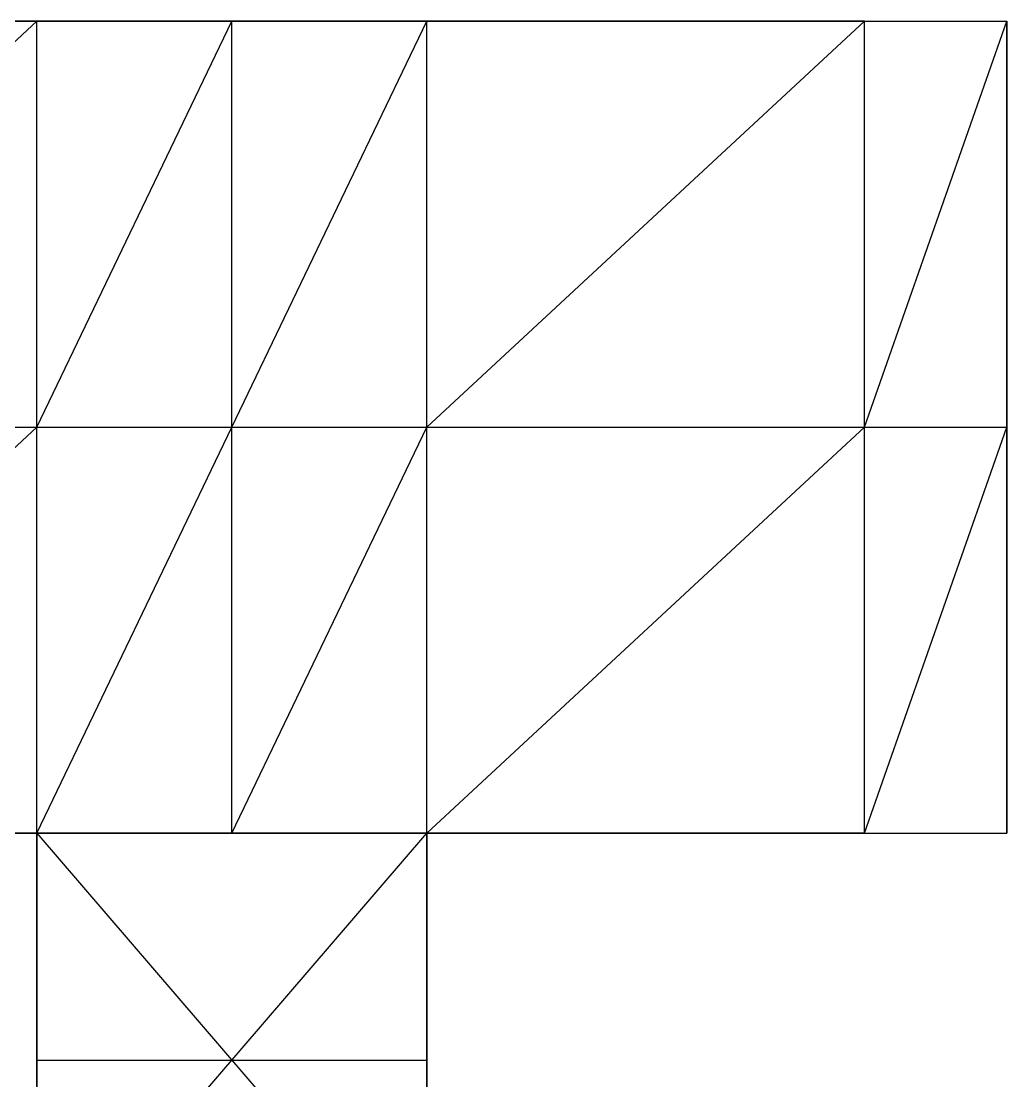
# Model space of a CAD drawing. Header units: metres. Extents: x 0.3 to 29.7, y 0.3 to 39.7.
# Drawn here: x 11.01 to 29.7, y 19.61 to 39.7 of the extents above; entities that cross this region are included whole.
import ezdxf

# ---------------------------------------------------------------- set-up
doc = ezdxf.new("R2010")
doc.units = ezdxf.units.M
for name, color, linetype in [('beam_x', 3, 'Continuous'), ('beam_y', 2, 'Continuous'), ('brace_xz', 6, 'Continuous'), ('brace_yz', 1, 'Continuous'), ('bridge_beam', 30, 'Continuous'), ('bridge_column', 30, 'Continuous'), ('bridge_rigid', 50, 'Continuous'), ('bridge_truss', 40, 'Continuous'), ('column', 4, 'Continuous'), ('floor_brace', 5, 'Continuous')]:
    doc.layers.add(name, color=color, linetype=linetype)

msp = doc.modelspace()

# ---------------------------------------------------------------- linework, layer by layer
at = {"layer": 'beam_x', "color": 3}
for p, q in [((3, 39.7), (11.3, 39.7)), ((3, 39.7, 9), (11.3, 39.7, 9)), ((3, 39.7, 15), (11.3, 39.7, 15)), ((3, 39.7, 21), (11.3, 39.7, 21)), ((3, 39.7, 27), (11.3, 39.7, 27)), ((3, 39.7, 33), (11.3, 39.7, 33)), ((3, 39.7, 39), (11.3, 39.7, 39)), ((3, 39.7, 45), (11.3, 39.7, 45)), ((3, 39.7, 51), (11.3, 39.7, 51)), ((3, 39.7, 57), (11.3, 39.7, 57)), ((3, 39.7, 63), (11.3, 39.7, 63)), ((3, 39.7, 69), (11.3, 39.7, 69)), ((3, 39.7, 75), (11.3, 39.7, 75)), ((3, 39.7, 81), (11.3, 39.7, 81)), ((3, 39.7, 87), (11.3, 39.7, 87)), ((3, 39.7, 93), (11.3, 39.7, 93)), ((3, 39.7, 99), (11.3, 39.7, 99)), ((3, 39.7, 105), (11.3, 39.7, 105)), ((3, 39.7, 111), (11.3, 39.7, 111)), ((3, 39.7, 117), (11.3, 39.7, 117)), ((3, 39.7, 123), (11.3, 39.7, 123)), ((3, 39.7, 129), (11.3, 39.7, 129)), ((3, 39.7, 135), (11.3, 39.7, 135)), ((3, 39.7, 141), (11.3, 39.7, 141)), ((3, 39.7, 147), (11.3, 39.7, 147)), ((3, 39.7, 153), (11.3, 39.7, 153)), ((11.3, 39.7), (15, 39.7)), ((11.3, 39.7, 9), (15, 39.7, 9)), ((11.3, 39.7, 15), (15, 39.7, 15)), ((11.3, 39.7, 21), (15, 39.7, 21)), ((11.3, 39.7, 27), (15, 39.7, 27)), ((11.3, 39.7, 33), (15, 39.7, 33)), ((11.3, 39.7, 39), (15, 39.7, 39)), ((11.3, 39.7, 45), (15, 39.7, 45)), ((11.3, 39.7, 51), (15, 39.7, 51)), ((11.3, 39.7, 57), (15, 39.7, 57)), ((11.3, 39.7, 63), (15, 39.7, 63)), ((11.3, 39.7, 69), (15, 39.7, 69)), ((11.3, 39.7, 75), (15, 39.7, 75)), ((11.3, 39.7, 81), (15, 39.7, 81)), ((11.3, 39.7, 87), (15, 39.7, 87)), ((11.3, 39.7, 93), (15, 39.7, 93)), ((11.3, 39.7, 99), (15, 39.7, 99)), ((11.3, 39.7, 105), (15, 39.7, 105)), ((11.3, 39.7, 111), (15, 39.7, 111)), ((11.3, 39.7, 117), (15, 39.7, 117)), ((11.3, 39.7, 123), (15, 39.7, 123)), ((11.3, 39.7, 129), (15, 39.7, 129)), ((11.3, 39.7, 135), (15, 39.7, 135)), ((11.3, 39.7, 141), (15, 39.7, 141)), ((11.3, 39.7, 147), (15, 39.7, 147)), ((11.3, 39.7, 153), (15, 39.7, 153)), ((15, 39.7), (18.7, 39.7)), ((15, 39.7, 9), (18.7, 39.7, 9)), ((15, 39.7, 15), (18.7, 39.7, 15)), ((15, 39.7, 21), (18.7, 39.7, 21)), ((15, 39.7, 27), (18.7, 39.7, 27)), ((15, 39.7, 33), (18.7, 39.7, 33)), ((15, 39.7, 39), (18.7, 39.7, 39)), ((15, 39.7, 45), (18.7, 39.7, 45)), ((15, 39.7, 51), (18.7, 39.7, 51)), ((15, 39.7, 57), (18.7, 39.7, 57)), ((15, 39.7, 63), (18.7, 39.7, 63)), ((15, 39.7, 69), (18.7, 39.7, 69)), ((15, 39.7, 75), (18.7, 39.7, 75)), ((15, 39.7, 81), (18.7, 39.7, 81)), ((15, 39.7, 87), (18.7, 39.7, 87)), ((15, 39.7, 93), (18.7, 39.7, 93)), ((15, 39.7, 99), (18.7, 39.7, 99)), ((15, 39.7, 105), (18.7, 39.7, 105)), ((15, 39.7, 111), (18.7, 39.7, 111)), ((15, 39.7, 117), (18.7, 39.7, 117)), ((15, 39.7, 123), (18.7, 39.7, 123)), ((15, 39.7, 129), (18.7, 39.7, 129)), ((15, 39.7, 135), (18.7, 39.7, 135)), ((15, 39.7, 141), (18.7, 39.7, 141)), ((15, 39.7, 147), (18.7, 39.7, 147)), ((15, 39.7, 153), (18.7, 39.7, 153)), ((18.7, 39.7), (27, 39.7)), ((18.7, 39.7, 9), (27, 39.7, 9)), ((18.7, 39.7, 15), (27, 39.7, 15)), ((18.7, 39.7, 21), (27, 39.7, 21)), ((18.7, 39.7, 27), (27, 39.7, 27)), ((18.7, 39.7, 33), (27, 39.7, 33)), ((18.7, 39.7, 39), (27, 39.7, 39)), ((18.7, 39.7, 45), (27, 39.7, 45)), ((18.7, 39.7, 51), (27, 39.7, 51)), ((18.7, 39.7, 57), (27, 39.7, 57)), ((18.7, 39.7, 63), (27, 39.7, 63)), ((18.7, 39.7, 69), (27, 39.7, 69)), ((18.7, 39.7, 75), (27, 39.7, 75)), ((18.7, 39.7, 81), (27, 39.7, 81)), ((18.7, 39.7, 87), (27, 39.7, 87)), ((18.7, 39.7, 93), (27, 39.7, 93)), ((18.7, 39.7, 99), (27, 39.7, 99)), ((18.7, 39.7, 105), (27, 39.7, 105)), ((18.7, 39.7, 111), (27, 39.7, 111)), ((18.7, 39.7, 117), (27, 39.7, 117)), ((18.7, 39.7, 123), (27, 39.7, 123)), ((18.7, 39.7, 129), (27, 39.7, 129)), ((18.7, 39.7, 135), (27, 39.7, 135)), ((18.7, 39.7, 141), (27, 39.7, 141)), ((18.7, 39.7, 147), (27, 39.7, 147)), ((18.7, 39.7, 153), (27, 39.7, 153)), ((27, 39.7), (29.7, 39.7)), ((27, 39.7, 9), (29.7, 39.7, 9)), ((27, 39.7, 15), (29.7, 39.7, 15)), ((27, 39.7, 21), (29.7, 39.7, 21)), ((27, 39.7, 27), (29.7, 39.7, 27)), ((27, 39.7, 33), (29.7, 39.7, 33)), ((27, 39.7, 39), (29.7, 39.7, 39)), ((27, 39.7, 45), (29.7, 39.7, 45)), ((27, 39.7, 51), (29.7, 39.7, 51)), ((27, 39.7, 57), (29.7, 39.7, 57)), ((27, 39.7, 63), (29.7, 39.7, 63)), ((27, 39.7, 69), (29.7, 39.7, 69)), ((27, 39.7, 75), (29.7, 39.7, 75)), ((27, 39.7, 81), (29.7, 39.7, 81)), ((27, 39.7, 87), (29.7, 39.7, 87)), ((27, 39.7, 93), (29.7, 39.7, 93)), ((27, 39.7, 99), (29.7, 39.7, 99)), ((27, 39.7, 105), (29.7, 39.7, 105)), ((27, 39.7, 111), (29.7, 39.7, 111)), ((27, 39.7, 117), (29.7, 39.7, 117)), ((27, 39.7, 123), (29.7, 39.7, 123)), ((27, 39.7, 129), (29.7, 39.7, 129)), ((27, 39.7, 135), (29.7, 39.7, 135)), ((27, 39.7, 141), (29.7, 39.7, 141)), ((27, 39.7, 147), (29.7, 39.7, 147)), ((27, 39.7, 153), (29.7, 39.7, 153)), ((3, 32), (11.3, 32)), ((3, 32, 27), (11.3, 32, 27)), ((3, 32, 51), (11.3, 32, 51)), ((3, 32, 75), (11.3, 32, 75)), ((3, 32, 99), (11.3, 32, 99)), ((3, 32, 123), (11.3, 32, 123)), ((3, 32, 147), (11.3, 32, 147)), ((11.3, 32), (15, 32)), ((11.3, 32, 27), (15, 32, 27)), ((11.3, 32, 51), (15, 32, 51)), ((11.3, 32, 75), (15, 32, 75)), ((11.3, 32, 99), (15, 32, 99)), ((11.3, 32, 123), (15, 32, 123)), ((11.3, 32, 147), (15, 32, 147)), ((15, 32), (18.7, 32)), ((15, 32, 27), (18.7, 32, 27)), ((15, 32, 51), (18.7, 32, 51)), ((15, 32, 75), (18.7, 32, 75)), ((15, 32, 99), (18.7, 32, 99)), ((15, 32, 123), (18.7, 32, 123)), ((15, 32, 147), (18.7, 32, 147)), ((18.7, 32), (27, 32)), ((18.7, 32, 27), (27, 32, 27)), ((18.7, 32, 51), (27, 32, 51)), ((18.7, 32, 75), (27, 32, 75)), ((18.7, 32, 99), (27, 32, 99)), ((18.7, 32, 123), (27, 32, 123)), ((18.7, 32, 147), (27, 32, 147)), ((27, 32), (29.7, 32)), ((27, 32, 27), (29.7, 32, 27)), ((27, 32, 51), (29.7, 32, 51)), ((27, 32, 75), (29.7, 32, 75)), ((27, 32, 99), (29.7, 32, 99)), ((27, 32, 123), (29.7, 32, 123)), ((27, 32, 147), (29.7, 32, 147)), ((3, 24.3), (11.3, 24.3)), ((3, 24.3, 9), (11.3, 24.3, 9)), ((3, 24.3, 15), (11.3, 24.3, 15)), ((3, 24.3, 21), (11.3, 24.3, 21)), ((3, 24.3, 27), (11.3, 24.3, 27)), ((3, 24.3, 33), (11.3, 24.3, 33)), ((3, 24.3, 39), (11.3, 24.3, 39)), ((3, 24.3, 45), (11.3, 24.3, 45)), ((3, 24.3, 51), (11.3, 24.3, 51)), ((3, 24.3, 57), (11.3, 24.3, 57)), ((3, 24.3, 63), (11.3, 24.3, 63)), ((3, 24.3, 69), (11.3, 24.3, 69)), ((3, 24.3, 75), (11.3, 24.3, 75)), ((3, 24.3, 81), (11.3, 24.3, 81)), ((3, 24.3, 87), (11.3, 24.3, 87)), ((3, 24.3, 93), (11.3, 24.3, 93)), ((3, 24.3, 99), (11.3, 24.3, 99)), ((3, 24.3, 105), (11.3, 24.3, 105)), ((3, 24.3, 111), (11.3, 24.3, 111)), ((3, 24.3, 117), (11.3, 24.3, 117)), ((3, 24.3, 123), (11.3, 24.3, 123)), ((3, 24.3, 129), (11.3, 24.3, 129)), ((3, 24.3, 135), (11.3, 24.3, 135)), ((3, 24.3, 141), (11.3, 24.3, 141)), ((3, 24.3, 147), (11.3, 24.3, 147)), ((3, 24.3, 153), (11.3, 24.3, 153)), ((11.3, 24.3), (15, 24.3)), ((11.3, 24.3, 9), (15, 24.3, 9)), ((11.3, 24.3, 15), (15, 24.3, 15)), ((11.3, 24.3, 21), (15, 24.3, 21)), ((11.3, 24.3, 27), (15, 24.3, 27)), ((11.3, 24.3, 33), (15, 24.3, 33)), ((11.3, 24.3, 39), (15, 24.3, 39)), ((11.3, 24.3, 45), (15, 24.3, 45)), ((11.3, 24.3, 51), (15, 24.3, 51)), ((11.3, 24.3, 57), (15, 24.3, 57)), ((11.3, 24.3, 63), (15, 24.3, 63)), ((11.3, 24.3, 69), (15, 24.3, 69)), ((11.3, 24.3, 75), (15, 24.3, 75)), ((11.3, 24.3, 81), (15, 24.3, 81)), ((11.3, 24.3, 87), (15, 24.3, 87)), ((11.3, 24.3, 93), (15, 24.3, 93)), ((11.3, 24.3, 99), (15, 24.3, 99)), ((11.3, 24.3, 105), (15, 24.3, 105)), ((11.3, 24.3, 111), (15, 24.3, 111)), ((11.3, 24.3, 117), (15, 24.3, 117)), ((11.3, 24.3, 123), (15, 24.3, 123)), ((11.3, 24.3, 129), (15, 24.3, 129)), ((11.3, 24.3, 135), (15, 24.3, 135)), ((11.3, 24.3, 141), (15, 24.3, 141)), ((11.3, 24.3, 147), (15, 24.3, 147)), ((11.3, 24.3, 153), (15, 24.3, 153)), ((15, 24.3), (18.7, 24.3)), ((15, 24.3, 9), (18.7, 24.3, 9)), ((15, 24.3, 15), (18.7, 24.3, 15)), ((15, 24.3, 21), (18.7, 24.3, 21)), ((15, 24.3, 27), (18.7, 24.3, 27)), ((15, 24.3, 33), (18.7, 24.3, 33)), ((15, 24.3, 39), (18.7, 24.3, 39)), ((15, 24.3, 45), (18.7, 24.3, 45)), ((15, 24.3, 51), (18.7, 24.3, 51)), ((15, 24.3, 57), (18.7, 24.3, 57)), ((15, 24.3, 63), (18.7, 24.3, 63)), ((15, 24.3, 69), (18.7, 24.3, 69)), ((15, 24.3, 75), (18.7, 24.3, 75)), ((15, 24.3, 81), (18.7, 24.3, 81)), ((15, 24.3, 87), (18.7, 24.3, 87)), ((15, 24.3, 93), (18.7, 24.3, 93)), ((15, 24.3, 99), (18.7, 24.3, 99)), ((15, 24.3, 105), (18.7, 24.3, 105)), ((15, 24.3, 111), (18.7, 24.3, 111)), ((15, 24.3, 117), (18.7, 24.3, 117)), ((15, 24.3, 123), (18.7, 24.3, 123)), ((15, 24.3, 129), (18.7, 24.3, 129)), ((15, 24.3, 135), (18.7, 24.3, 135)), ((15, 24.3, 141), (18.7, 24.3, 141)), ((15, 24.3, 147), (18.7, 24.3, 147)), ((15, 24.3, 153), (18.7, 24.3, 153)), ((18.7, 24.3), (27, 24.3)), ((18.7, 24.3, 9), (27, 24.3, 9)), ((18.7, 24.3, 15), (27, 24.3, 15)), ((18.7, 24.3, 21), (27, 24.3, 21)), ((18.7, 24.3, 27), (27, 24.3, 27)), ((18.7, 24.3, 33), (27, 24.3, 33)), ((18.7, 24.3, 39), (27, 24.3, 39)), ((18.7, 24.3, 45), (27, 24.3, 45)), ((18.7, 24.3, 51), (27, 24.3, 51)), ((18.7, 24.3, 57), (27, 24.3, 57)), ((18.7, 24.3, 63), (27, 24.3, 63)), ((18.7, 24.3, 69), (27, 24.3, 69)), ((18.7, 24.3, 75), (27, 24.3, 75)), ((18.7, 24.3, 81), (27, 24.3, 81)), ((18.7, 24.3, 87), (27, 24.3, 87)), ((18.7, 24.3, 93), (27, 24.3, 93)), ((18.7, 24.3, 99), (27, 24.3, 99)), ((18.7, 24.3, 105), (27, 24.3, 105)), ((18.7, 24.3, 111), (27, 24.3, 111)), ((18.7, 24.3, 117), (27, 24.3, 117)), ((18.7, 24.3, 123), (27, 24.3, 123)), ((18.7, 24.3, 129), (27, 24.3, 129)), ((18.7, 24.3, 135), (27, 24.3, 135)), ((18.7, 24.3, 141), (27, 24.3, 141)), ((18.7, 24.3, 147), (27, 24.3, 147)), ((18.7, 24.3, 153), (27, 24.3, 153)), ((27, 24.3), (29.7, 24.3)), ((27, 24.3, 9), (29.7, 24.3, 9)), ((27, 24.3, 15), (29.7, 24.3, 15)), ((27, 24.3, 21), (29.7, 24.3, 21)), ((27, 24.3, 27), (29.7, 24.3, 27)), ((27, 24.3, 33), (29.7, 24.3, 33)), ((27, 24.3, 39), (29.7, 24.3, 39)), ((27, 24.3, 45), (29.7, 24.3, 45)), ((27, 24.3, 51), (29.7, 24.3, 51)), ((27, 24.3, 57), (29.7, 24.3, 57)), ((27, 24.3, 63), (29.7, 24.3, 63)), ((27, 24.3, 69), (29.7, 24.3, 69)), ((27, 24.3, 75), (29.7, 24.3, 75)), ((27, 24.3, 81), (29.7, 24.3, 81)), ((27, 24.3, 87), (29.7, 24.3, 87)), ((27, 24.3, 93), (29.7, 24.3, 93)), ((27, 24.3, 99), (29.7, 24.3, 99)), ((27, 24.3, 105), (29.7, 24.3, 105)), ((27, 24.3, 111), (29.7, 24.3, 111)), ((27, 24.3, 117), (29.7, 24.3, 117)), ((27, 24.3, 123), (29.7, 24.3, 123)), ((27, 24.3, 129), (29.7, 24.3, 129)), ((27, 24.3, 135), (29.7, 24.3, 135)), ((27, 24.3, 141), (29.7, 24.3, 141)), ((27, 24.3, 147), (29.7, 24.3, 147)), ((27, 24.3, 153), (29.7, 24.3, 153))]:
    msp.add_line(p, q, dxfattribs=at)
at = {"layer": 'beam_y', "color": 2}
for p, q in [((11.3, 32), (11.3, 39.7)), ((11.3, 32, 27), (11.3, 39.7, 27)), ((11.3, 32, 51), (11.3, 39.7, 51)), ((11.3, 32, 75), (11.3, 39.7, 75)), ((11.3, 32, 99), (11.3, 39.7, 99)), ((11.3, 32, 123), (11.3, 39.7, 123)), ((11.3, 32, 147), (11.3, 39.7, 147)), ((15, 32), (15, 39.7)), ((15, 32, 27), (15, 39.7, 27)), ((15, 32, 51), (15, 39.7, 51)), ((15, 32, 75), (15, 39.7, 75)), ((15, 32, 99), (15, 39.7, 99)), ((15, 32, 123), (15, 39.7, 123)), ((15, 32, 147), (15, 39.7, 147)), ((18.7, 32), (18.7, 39.7)), ((18.7, 32, 27), (18.7, 39.7, 27)), ((18.7, 32, 51), (18.7, 39.7, 51)), ((18.7, 32, 75), (18.7, 39.7, 75)), ((18.7, 32, 99), (18.7, 39.7, 99)), ((18.7, 32, 123), (18.7, 39.7, 123)), ((18.7, 32, 147), (18.7, 39.7, 147)), ((27, 32), (27, 39.7)), ((27, 32, 27), (27, 39.7, 27)), ((27, 32, 51), (27, 39.7, 51)), ((27, 32, 75), (27, 39.7, 75)), ((27, 32, 99), (27, 39.7, 99)), ((27, 32, 123), (27, 39.7, 123)), ((27, 32, 147), (27, 39.7, 147)), ((29.7, 32), (29.7, 39.7)), ((29.7, 32, 9), (29.7, 39.7, 9)), ((29.7, 32, 15), (29.7, 39.7, 15)), ((29.7, 32, 21), (29.7, 39.7, 21)), ((29.7, 32, 27), (29.7, 39.7, 27)), ((29.7, 32, 33), (29.7, 39.7, 33)), ((29.7, 32, 39), (29.7, 39.7, 39)), ((29.7, 32, 45), (29.7, 39.7, 45)), ((29.7, 32, 51), (29.7, 39.7, 51)), ((29.7, 32, 57), (29.7, 39.7, 57)), ((29.7, 32, 63), (29.7, 39.7, 63)), ((29.7, 32, 69), (29.7, 39.7, 69)), ((29.7, 32, 75), (29.7, 39.7, 75)), ((29.7, 32, 81), (29.7, 39.7, 81)), ((29.7, 32, 87), (29.7, 39.7, 87)), ((29.7, 32, 93), (29.7, 39.7, 93)), ((29.7, 32, 99), (29.7, 39.7, 99)), ((29.7, 32, 105), (29.7, 39.7, 105)), ((29.7, 32, 111), (29.7, 39.7, 111)), ((29.7, 32, 117), (29.7, 39.7, 117)), ((29.7, 32, 123), (29.7, 39.7, 123)), ((29.7, 32, 129), (29.7, 39.7, 129)), ((29.7, 32, 135), (29.7, 39.7, 135)), ((29.7, 32, 141), (29.7, 39.7, 141)), ((29.7, 32, 147), (29.7, 39.7, 147)), ((29.7, 32, 153), (29.7, 39.7, 153)), ((11.3, 24.3), (11.3, 32)), ((11.3, 24.3, 27), (11.3, 32, 27)), ((11.3, 24.3, 51), (11.3, 32, 51)), ((11.3, 24.3, 75), (11.3, 32, 75)), ((11.3, 24.3, 99), (11.3, 32, 99)), ((11.3, 24.3, 123), (11.3, 32, 123)), ((11.3, 24.3, 147), (11.3, 32, 147)), ((15, 24.3), (15, 32)), ((15, 24.3, 27), (15, 32, 27)), ((15, 24.3, 51), (15, 32, 51)), ((15, 24.3, 75), (15, 32, 75)), ((15, 24.3, 99), (15, 32, 99)), ((15, 24.3, 123), (15, 32, 123)), ((15, 24.3, 147), (15, 32, 147)), ((18.7, 24.3), (18.7, 32)), ((18.7, 24.3, 27), (18.7, 32, 27)), ((18.7, 24.3, 51), (18.7, 32, 51)), ((18.7, 24.3, 75), (18.7, 32, 75)), ((18.7, 24.3, 99), (18.7, 32, 99)), ((18.7, 24.3, 123), (18.7, 32, 123)), ((18.7, 24.3, 147), (18.7, 32, 147)), ((27, 24.3), (27, 32)), ((27, 24.3, 27), (27, 32, 27)), ((27, 24.3, 51), (27, 32, 51)), ((27, 24.3, 75), (27, 32, 75)), ((27, 24.3, 99), (27, 32, 99)), ((27, 24.3, 123), (27, 32, 123)), ((27, 24.3, 147), (27, 32, 147)), ((29.7, 24.3), (29.7, 32)), ((29.7, 24.3, 9), (29.7, 32, 9)), ((29.7, 24.3, 15), (29.7, 32, 15)), ((29.7, 24.3, 21), (29.7, 32, 21)), ((29.7, 24.3, 27), (29.7, 32, 27)), ((29.7, 24.3, 33), (29.7, 32, 33)), ((29.7, 24.3, 39), (29.7, 32, 39)), ((29.7, 24.3, 45), (29.7, 32, 45)), ((29.7, 24.3, 51), (29.7, 32, 51)), ((29.7, 24.3, 57), (29.7, 32, 57)), ((29.7, 24.3, 63), (29.7, 32, 63)), ((29.7, 24.3, 69), (29.7, 32, 69)), ((29.7, 24.3, 75), (29.7, 32, 75)), ((29.7, 24.3, 81), (29.7, 32, 81)), ((29.7, 24.3, 87), (29.7, 32, 87)), ((29.7, 24.3, 93), (29.7, 32, 93)), ((29.7, 24.3, 99), (29.7, 32, 99)), ((29.7, 24.3, 105), (29.7, 32, 105)), ((29.7, 24.3, 111), (29.7, 32, 111)), ((29.7, 24.3, 117), (29.7, 32, 117)), ((29.7, 24.3, 123), (29.7, 32, 123)), ((29.7, 24.3, 129), (29.7, 32, 129)), ((29.7, 24.3, 135), (29.7, 32, 135)), ((29.7, 24.3, 141), (29.7, 32, 141)), ((29.7, 24.3, 147), (29.7, 32, 147)), ((29.7, 24.3, 153), (29.7, 32, 153))]:
    msp.add_line(p, q, dxfattribs=at)
at = {"layer": 'brace_xz', "color": 6}
for p, q in [((3, 39.7), (11.3, 39.7, 9)), ((11.3, 39.7), (3, 39.7, 9)), ((3, 39.7, 9), (11.3, 39.7, 15)), ((11.3, 39.7, 9), (3, 39.7, 15)), ((3, 39.7, 15), (11.3, 39.7, 21)), ((11.3, 39.7, 15), (3, 39.7, 21)), ((3, 39.7, 21), (11.3, 39.7, 27)), ((11.3, 39.7, 21), (3, 39.7, 27)), ((3, 39.7, 27), (11.3, 39.7, 45)), ((11.3, 39.7, 27), (3, 39.7, 45)), ((3, 39.7, 45), (11.3, 39.7, 63)), ((11.3, 39.7, 45), (3, 39.7, 63)), ((3, 39.7, 63), (11.3, 39.7, 81)), ((11.3, 39.7, 63), (3, 39.7, 81)), ((3, 39.7, 81), (11.3, 39.7, 99)), ((11.3, 39.7, 81), (3, 39.7, 99)), ((3, 39.7, 99), (11.3, 39.7, 117)), ((11.3, 39.7, 99), (3, 39.7, 117)), ((3, 39.7, 117), (11.3, 39.7, 135)), ((11.3, 39.7, 117), (3, 39.7, 135)), ((3, 39.7, 135), (11.3, 39.7, 153)), ((11.3, 39.7, 135), (3, 39.7, 153)), ((11.3, 39.7), (15, 39.7, 9)), ((15, 39.7), (11.3, 39.7, 9)), ((11.3, 39.7, 9), (15, 39.7, 15)), ((15, 39.7, 9), (11.3, 39.7, 15)), ((11.3, 39.7, 15), (15, 39.7, 21)), ((15, 39.7, 15), (11.3, 39.7, 21)), ((11.3, 39.7, 21), (15, 39.7, 27)), ((15, 39.7, 21), (11.3, 39.7, 27)), ((11.3, 39.7, 27), (15, 39.7, 33)), ((15, 39.7, 27), (11.3, 39.7, 33)), ((11.3, 39.7, 33), (15, 39.7, 39)), ((15, 39.7, 33), (11.3, 39.7, 39)), ((11.3, 39.7, 39), (15, 39.7, 45)), ((15, 39.7, 39), (11.3, 39.7, 45)), ((11.3, 39.7, 45), (15, 39.7, 51)), ((15, 39.7, 45), (11.3, 39.7, 51)), ((11.3, 39.7, 51), (15, 39.7, 57)), ((15, 39.7, 51), (11.3, 39.7, 57)), ((11.3, 39.7, 57), (15, 39.7, 63)), ((15, 39.7, 57), (11.3, 39.7, 63)), ((11.3, 39.7, 63), (15, 39.7, 69)), ((15, 39.7, 63), (11.3, 39.7, 69)), ((11.3, 39.7, 69), (15, 39.7, 75)), ((15, 39.7, 69), (11.3, 39.7, 75)), ((15, 39.7), (18.7, 39.7, 9)), ((18.7, 39.7), (15, 39.7, 9)), ((15, 39.7, 9), (18.7, 39.7, 15)), ((18.7, 39.7, 9), (15, 39.7, 15)), ((15, 39.7, 15), (18.7, 39.7, 21)), ((18.7, 39.7, 15), (15, 39.7, 21)), ((15, 39.7, 21), (18.7, 39.7, 27)), ((18.7, 39.7, 21), (15, 39.7, 27)), ((15, 39.7, 27), (18.7, 39.7, 33)), ((18.7, 39.7, 27), (15, 39.7, 33)), ((15, 39.7, 33), (18.7, 39.7, 39)), ((18.7, 39.7, 33), (15, 39.7, 39)), ((15, 39.7, 39), (18.7, 39.7, 45)), ((18.7, 39.7, 39), (15, 39.7, 45)), ((15, 39.7, 45), (18.7, 39.7, 51)), ((18.7, 39.7, 45), (15, 39.7, 51)), ((15, 39.7, 51), (18.7, 39.7, 57)), ((18.7, 39.7, 51), (15, 39.7, 57)), ((15, 39.7, 57), (18.7, 39.7, 63)), ((18.7, 39.7, 57), (15, 39.7, 63)), ((15, 39.7, 63), (18.7, 39.7, 69)), ((18.7, 39.7, 63), (15, 39.7, 69)), ((15, 39.7, 69), (18.7, 39.7, 75)), ((18.7, 39.7, 69), (15, 39.7, 75)), ((18.7, 39.7), (27, 39.7, 9)), ((27, 39.7), (18.7, 39.7, 9)), ((18.7, 39.7, 9), (27, 39.7, 15)), ((27, 39.7, 9), (18.7, 39.7, 15)), ((18.7, 39.7, 15), (27, 39.7, 21)), ((27, 39.7, 15), (18.7, 39.7, 21)), ((18.7, 39.7, 21), (27, 39.7, 27)), ((27, 39.7, 21), (18.7, 39.7, 27)), ((18.7, 39.7, 27), (27, 39.7, 45)), ((27, 39.7, 27), (18.7, 39.7, 45)), ((18.7, 39.7, 45), (27, 39.7, 63)), ((27, 39.7, 45), (18.7, 39.7, 63)), ((18.7, 39.7, 63), (27, 39.7, 81)), ((27, 39.7, 63), (18.7, 39.7, 81)), ((18.7, 39.7, 81), (27, 39.7, 99)), ((27, 39.7, 81), (18.7, 39.7, 99)), ((18.7, 39.7, 99), (27, 39.7, 117)), ((27, 39.7, 99), (18.7, 39.7, 117)), ((18.7, 39.7, 117), (27, 39.7, 135)), ((27, 39.7, 117), (18.7, 39.7, 135)), ((18.7, 39.7, 135), (27, 39.7, 153)), ((27, 39.7, 135), (18.7, 39.7, 153)), ((3, 24.3), (11.3, 24.3, 9)), ((11.3, 24.3), (3, 24.3, 9)), ((3, 24.3, 9), (11.3, 24.3, 15)), ((11.3, 24.3, 9), (3, 24.3, 15)), ((3, 24.3, 15), (11.3, 24.3, 21)), ((11.3, 24.3, 15), (3, 24.3, 21)), ((3, 24.3, 21), (11.3, 24.3, 27)), ((11.3, 24.3, 21), (3, 24.3, 27)), ((3, 24.3, 27), (11.3, 24.3, 45)), ((11.3, 24.3, 27), (3, 24.3, 45)), ((3, 24.3, 45), (11.3, 24.3, 63)), ((11.3, 24.3, 45), (3, 24.3, 63)), ((3, 24.3, 63), (11.3, 24.3, 81)), ((11.3, 24.3, 63), (3, 24.3, 81)), ((3, 24.3, 81), (11.3, 24.3, 99)), ((11.3, 24.3, 81), (3, 24.3, 99)), ((3, 24.3, 99), (11.3, 24.3, 117)), ((11.3, 24.3, 99), (3, 24.3, 117)), ((3, 24.3, 117), (11.3, 24.3, 135)), ((11.3, 24.3, 117), (3, 24.3, 135)), ((3, 24.3, 135), (11.3, 24.3, 153)), ((11.3, 24.3, 135), (3, 24.3, 153)), ((11.3, 24.3), (15, 24.3, 9)), ((15, 24.3), (11.3, 24.3, 9)), ((11.3, 24.3, 9), (15, 24.3, 15)), ((15, 24.3, 9), (11.3, 24.3, 15)), ((11.3, 24.3, 15), (15, 24.3, 21)), ((15, 24.3, 15), (11.3, 24.3, 21)), ((11.3, 24.3, 21), (15, 24.3, 27)), ((15, 24.3, 21), (11.3, 24.3, 27)), ((11.3, 24.3, 27), (15, 24.3, 33)), ((15, 24.3, 27), (11.3, 24.3, 33)), ((11.3, 24.3, 33), (15, 24.3, 39)), ((15, 24.3, 33), (11.3, 24.3, 39)), ((11.3, 24.3, 39), (15, 24.3, 45)), ((15, 24.3, 39), (11.3, 24.3, 45)), ((11.3, 24.3, 45), (15, 24.3, 51)), ((15, 24.3, 45), (11.3, 24.3, 51)), ((11.3, 24.3, 51), (15, 24.3, 57)), ((15, 24.3, 51), (11.3, 24.3, 57)), ((11.3, 24.3, 57), (15, 24.3, 63)), ((15, 24.3, 57), (11.3, 24.3, 63)), ((11.3, 24.3, 63), (15, 24.3, 69)), ((15, 24.3, 63), (11.3, 24.3, 69)), ((11.3, 24.3, 69), (15, 24.3, 75)), ((15, 24.3, 69), (11.3, 24.3, 75)), ((15, 24.3), (18.7, 24.3, 9)), ((18.7, 24.3), (15, 24.3, 9)), ((15, 24.3, 9), (18.7, 24.3, 15)), ((18.7, 24.3, 9), (15, 24.3, 15)), ((15, 24.3, 15), (18.7, 24.3, 21)), ((18.7, 24.3, 15), (15, 24.3, 21)), ((15, 24.3, 21), (18.7, 24.3, 27)), ((18.7, 24.3, 21), (15, 24.3, 27)), ((15, 24.3, 27), (18.7, 24.3, 33)), ((18.7, 24.3, 27), (15, 24.3, 33)), ((15, 24.3, 33), (18.7, 24.3, 39)), ((18.7, 24.3, 33), (15, 24.3, 39)), ((15, 24.3, 39), (18.7, 24.3, 45)), ((18.7, 24.3, 39), (15, 24.3, 45)), ((15, 24.3, 45), (18.7, 24.3, 51)), ((18.7, 24.3, 45), (15, 24.3, 51)), ((15, 24.3, 51), (18.7, 24.3, 57)), ((18.7, 24.3, 51), (15, 24.3, 57)), ((15, 24.3, 57), (18.7, 24.3, 63)), ((18.7, 24.3, 57), (15, 24.3, 63)), ((15, 24.3, 63), (18.7, 24.3, 69)), ((18.7, 24.3, 63), (15, 24.3, 69)), ((15, 24.3, 69), (18.7, 24.3, 75)), ((18.7, 24.3, 69), (15, 24.3, 75)), ((18.7, 24.3), (27, 24.3, 9)), ((27, 24.3), (18.7, 24.3, 9)), ((18.7, 24.3, 9), (27, 24.3, 15)), ((27, 24.3, 9), (18.7, 24.3, 15)), ((18.7, 24.3, 15), (27, 24.3, 21)), ((27, 24.3, 15), (18.7, 24.3, 21)), ((18.7, 24.3, 21), (27, 24.3, 27)), ((27, 24.3, 21), (18.7, 24.3, 27)), ((18.7, 24.3, 27), (27, 24.3, 45)), ((27, 24.3, 27), (18.7, 24.3, 45)), ((18.7, 24.3, 45), (27, 24.3, 63)), ((27, 24.3, 45), (18.7, 24.3, 63)), ((18.7, 24.3, 63), (27, 24.3, 81)), ((27, 24.3, 63), (18.7, 24.3, 81)), ((18.7, 24.3, 81), (27, 24.3, 99)), ((27, 24.3, 81), (18.7, 24.3, 99)), ((18.7, 24.3, 99), (27, 24.3, 117)), ((27, 24.3, 99), (18.7, 24.3, 117)), ((18.7, 24.3, 117), (27, 24.3, 135)), ((27, 24.3, 117), (18.7, 24.3, 135)), ((18.7, 24.3, 135), (27, 24.3, 153)), ((27, 24.3, 135), (18.7, 24.3, 153))]:
    msp.add_line(p, q, dxfattribs=at)
at = {"layer": 'brace_yz', "color": 1}
for p, q in [((29.7, 32), (29.7, 39.7, 9)), ((29.7, 39.7), (29.7, 32, 9)), ((29.7, 32, 15), (29.7, 39.7, 21)), ((29.7, 39.7, 15), (29.7, 32, 21)), ((29.7, 32, 27), (29.7, 39.7, 45)), ((29.7, 39.7, 27), (29.7, 32, 45)), ((29.7, 32, 63), (29.7, 39.7, 81)), ((29.7, 39.7, 63), (29.7, 32, 81)), ((29.7, 32, 99), (29.7, 39.7, 117)), ((29.7, 39.7, 99), (29.7, 32, 117)), ((29.7, 32, 135), (29.7, 39.7, 153)), ((29.7, 39.7, 135), (29.7, 32, 153)), ((29.7, 24.3), (29.7, 32, 9)), ((29.7, 32), (29.7, 24.3, 9)), ((29.7, 24.3, 9), (29.7, 32, 15)), ((29.7, 32, 9), (29.7, 24.3, 15)), ((29.7, 24.3, 21), (29.7, 32, 27)), ((29.7, 32, 21), (29.7, 24.3, 27)), ((29.7, 24.3, 45), (29.7, 32, 63)), ((29.7, 32, 45), (29.7, 24.3, 63)), ((29.7, 24.3, 81), (29.7, 32, 99)), ((29.7, 32, 81), (29.7, 24.3, 99)), ((29.7, 24.3, 117), (29.7, 32, 135)), ((29.7, 32, 117), (29.7, 24.3, 135)), ((29.7, 24.3, 135), (29.7, 32, 153)), ((29.7, 32, 135), (29.7, 24.3, 153))]:
    msp.add_line(p, q, dxfattribs=at)
at = {"layer": 'bridge_beam', "color": 30}
for p, q in [((11.3, 20, 33), (11.3, 24.3, 33)), ((11.3, 20, 39), (11.3, 24.3, 39)), ((11.3, 20, 69), (11.3, 24.3, 69)), ((11.3, 20, 75), (11.3, 24.3, 75)), ((11.3, 20, 105), (11.3, 24.3, 105)), ((11.3, 20, 111), (11.3, 24.3, 111)), ((11.3, 20, 141), (11.3, 24.3, 141)), ((11.3, 20, 153), (11.3, 24.3, 153)), ((18.7, 20, 33), (18.7, 24.3, 33)), ((18.7, 20, 39), (18.7, 24.3, 39)), ((18.7, 20, 69), (18.7, 24.3, 69)), ((18.7, 20, 75), (18.7, 24.3, 75)), ((18.7, 20, 105), (18.7, 24.3, 105)), ((18.7, 20, 111), (18.7, 24.3, 111)), ((18.7, 20, 141), (18.7, 24.3, 141)), ((18.7, 20, 153), (18.7, 24.3, 153)), ((11.3, 15.7, 33), (11.3, 20, 33)), ((11.3, 20, 33), (18.7, 20, 33)), ((11.3, 15.7, 39), (11.3, 20, 39)), ((11.3, 20, 39), (18.7, 20, 39)), ((11.3, 15.7, 69), (11.3, 20, 69)), ((11.3, 20, 69), (18.7, 20, 69)), ((11.3, 15.7, 75), (11.3, 20, 75)), ((11.3, 20, 75), (18.7, 20, 75)), ((11.3, 15.7, 105), (11.3, 20, 105)), ((11.3, 20, 105), (18.7, 20, 105)), ((11.3, 15.7, 111), (11.3, 20, 111)), ((11.3, 20, 111), (18.7, 20, 111)), ((11.3, 15.7, 141), (11.3, 20, 141)), ((11.3, 20, 141), (18.7, 20, 141)), ((11.3, 15.7, 153), (11.3, 20, 153)), ((11.3, 20, 153), (18.7, 20, 153)), ((18.7, 15.7, 33), (18.7, 20, 33)), ((18.7, 15.7, 39), (18.7, 20, 39)), ((18.7, 15.7, 69), (18.7, 20, 69)), ((18.7, 15.7, 75), (18.7, 20, 75)), ((18.7, 15.7, 105), (18.7, 20, 105)), ((18.7, 15.7, 111), (18.7, 20, 111)), ((18.7, 15.7, 141), (18.7, 20, 141)), ((18.7, 15.7, 153), (18.7, 20, 153))]:
    msp.add_line(p, q, dxfattribs=at)
at = {"layer": 'bridge_column', "color": 30}
for p, q in [((11.3, 20, 33), (11.3, 20, 39)), ((11.3, 20, 69), (11.3, 20, 75)), ((11.3, 20, 105), (11.3, 20, 111)), ((11.3, 20, 141), (11.3, 20, 153)), ((18.7, 20, 33), (18.7, 20, 39)), ((18.7, 20, 69), (18.7, 20, 75)), ((18.7, 20, 105), (18.7, 20, 111)), ((18.7, 20, 141), (18.7, 20, 153))]:
    msp.add_line(p, q, dxfattribs=at)
at = {"layer": 'bridge_rigid', "color": 50}
for p, q in [((11.3, 15.7, 33), (18.7, 24.3, 33)), ((11.3, 24.3, 33), (18.7, 15.7, 33)), ((11.3, 15.7, 39), (18.7, 24.3, 39)), ((11.3, 24.3, 39), (18.7, 15.7, 39)), ((11.3, 15.7, 69), (18.7, 24.3, 69)), ((11.3, 24.3, 69), (18.7, 15.7, 69)), ((11.3, 15.7, 75), (18.7, 24.3, 75)), ((11.3, 24.3, 75), (18.7, 15.7, 75)), ((11.3, 15.7, 105), (18.7, 24.3, 105)), ((11.3, 24.3, 105), (18.7, 15.7, 105)), ((11.3, 15.7, 111), (18.7, 24.3, 111)), ((11.3, 24.3, 111), (18.7, 15.7, 111)), ((11.3, 15.7, 141), (18.7, 24.3, 141)), ((11.3, 24.3, 141), (18.7, 15.7, 141)), ((11.3, 15.7, 153), (18.7, 24.3, 153)), ((11.3, 24.3, 153), (18.7, 15.7, 153))]:
    msp.add_line(p, q, dxfattribs=at)
at = {"layer": 'bridge_truss', "color": 40}
for p, q in [((11.3, 20, 33), (11.3, 24.3, 39)), ((11.3, 24.3, 33), (11.3, 20, 39)), ((11.3, 20, 69), (11.3, 24.3, 75)), ((11.3, 24.3, 69), (11.3, 20, 75)), ((11.3, 20, 105), (11.3, 24.3, 111)), ((11.3, 24.3, 105), (11.3, 20, 111)), ((11.3, 20, 141), (11.3, 24.3, 153)), ((11.3, 24.3, 141), (11.3, 20, 153)), ((18.7, 20, 33), (18.7, 24.3, 39)), ((18.7, 24.3, 33), (18.7, 20, 39)), ((18.7, 20, 69), (18.7, 24.3, 75)), ((18.7, 24.3, 69), (18.7, 20, 75)), ((18.7, 20, 105), (18.7, 24.3, 111)), ((18.7, 24.3, 105), (18.7, 20, 111)), ((18.7, 20, 141), (18.7, 24.3, 153)), ((18.7, 24.3, 141), (18.7, 20, 153)), ((11.3, 15.7, 33), (11.3, 20, 39)), ((11.3, 20, 33), (11.3, 15.7, 39)), ((11.3, 15.7, 69), (11.3, 20, 75)), ((11.3, 20, 69), (11.3, 15.7, 75)), ((11.3, 15.7, 105), (11.3, 20, 111)), ((11.3, 20, 105), (11.3, 15.7, 111)), ((11.3, 15.7, 141), (11.3, 20, 153)), ((11.3, 20, 141), (11.3, 15.7, 153)), ((18.7, 15.7, 33), (18.7, 20, 39)), ((18.7, 20, 33), (18.7, 15.7, 39)), ((18.7, 15.7, 69), (18.7, 20, 75)), ((18.7, 20, 69), (18.7, 15.7, 75)), ((18.7, 15.7, 105), (18.7, 20, 111)), ((18.7, 20, 105), (18.7, 15.7, 111)), ((18.7, 15.7, 141), (18.7, 20, 153)), ((18.7, 20, 141), (18.7, 15.7, 153))]:
    msp.add_line(p, q, dxfattribs=at)
at = {"layer": 'column', "color": 4}
for p, q in [((11.3, 39.7), (11.3, 39.7, 9)), ((11.3, 39.7, 9), (11.3, 39.7, 15)), ((11.3, 39.7, 15), (11.3, 39.7, 21)), ((11.3, 39.7, 21), (11.3, 39.7, 27)), ((11.3, 39.7, 27), (11.3, 39.7, 33)), ((11.3, 39.7, 33), (11.3, 39.7, 39)), ((11.3, 39.7, 39), (11.3, 39.7, 45)), ((11.3, 39.7, 45), (11.3, 39.7, 51)), ((11.3, 39.7, 51), (11.3, 39.7, 57)), ((11.3, 39.7, 57), (11.3, 39.7, 63)), ((11.3, 39.7, 63), (11.3, 39.7, 69)), ((11.3, 39.7, 69), (11.3, 39.7, 75)), ((11.3, 39.7, 75), (11.3, 39.7, 81)), ((11.3, 39.7, 81), (11.3, 39.7, 87)), ((11.3, 39.7, 87), (11.3, 39.7, 93)), ((11.3, 39.7, 93), (11.3, 39.7, 99)), ((11.3, 39.7, 99), (11.3, 39.7, 105)), ((11.3, 39.7, 105), (11.3, 39.7, 111)), ((11.3, 39.7, 111), (11.3, 39.7, 117)), ((11.3, 39.7, 117), (11.3, 39.7, 123)), ((11.3, 39.7, 123), (11.3, 39.7, 129)), ((11.3, 39.7, 129), (11.3, 39.7, 135)), ((11.3, 39.7, 135), (11.3, 39.7, 141)), ((11.3, 39.7, 141), (11.3, 39.7, 147)), ((11.3, 39.7, 147), (11.3, 39.7, 153)), ((15, 39.7), (15, 39.7, 9)), ((15, 39.7, 9), (15, 39.7, 15)), ((15, 39.7, 15), (15, 39.7, 21)), ((15, 39.7, 21), (15, 39.7, 27)), ((15, 39.7, 27), (15, 39.7, 33)), ((15, 39.7, 33), (15, 39.7, 39)), ((15, 39.7, 39), (15, 39.7, 45)), ((15, 39.7, 45), (15, 39.7, 51)), ((15, 39.7, 51), (15, 39.7, 57)), ((15, 39.7, 57), (15, 39.7, 63)), ((15, 39.7, 63), (15, 39.7, 69)), ((15, 39.7, 69), (15, 39.7, 75)), ((15, 39.7, 75), (15, 39.7, 81)), ((15, 39.7, 81), (15, 39.7, 87)), ((15, 39.7, 87), (15, 39.7, 93)), ((15, 39.7, 93), (15, 39.7, 99)), ((15, 39.7, 99), (15, 39.7, 105)), ((15, 39.7, 105), (15, 39.7, 111)), ((15, 39.7, 111), (15, 39.7, 117)), ((15, 39.7, 117), (15, 39.7, 123)), ((15, 39.7, 123), (15, 39.7, 129)), ((15, 39.7, 129), (15, 39.7, 135)), ((15, 39.7, 135), (15, 39.7, 141)), ((15, 39.7, 141), (15, 39.7, 147)), ((15, 39.7, 147), (15, 39.7, 153)), ((18.7, 39.7), (18.7, 39.7, 9)), ((18.7, 39.7, 9), (18.7, 39.7, 15)), ((18.7, 39.7, 15), (18.7, 39.7, 21)), ((18.7, 39.7, 21), (18.7, 39.7, 27)), ((18.7, 39.7, 27), (18.7, 39.7, 33)), ((18.7, 39.7, 33), (18.7, 39.7, 39)), ((18.7, 39.7, 39), (18.7, 39.7, 45)), ((18.7, 39.7, 45), (18.7, 39.7, 51)), ((18.7, 39.7, 51), (18.7, 39.7, 57)), ((18.7, 39.7, 57), (18.7, 39.7, 63)), ((18.7, 39.7, 63), (18.7, 39.7, 69)), ((18.7, 39.7, 69), (18.7, 39.7, 75)), ((18.7, 39.7, 75), (18.7, 39.7, 81)), ((18.7, 39.7, 81), (18.7, 39.7, 87)), ((18.7, 39.7, 87), (18.7, 39.7, 93)), ((18.7, 39.7, 93), (18.7, 39.7, 99)), ((18.7, 39.7, 99), (18.7, 39.7, 105)), ((18.7, 39.7, 105), (18.7, 39.7, 111)), ((18.7, 39.7, 111), (18.7, 39.7, 117)), ((18.7, 39.7, 117), (18.7, 39.7, 123)), ((18.7, 39.7, 123), (18.7, 39.7, 129)), ((18.7, 39.7, 129), (18.7, 39.7, 135)), ((18.7, 39.7, 135), (18.7, 39.7, 141)), ((18.7, 39.7, 141), (18.7, 39.7, 147)), ((18.7, 39.7, 147), (18.7, 39.7, 153)), ((27, 39.7), (27, 39.7, 9)), ((27, 39.7, 9), (27, 39.7, 15)), ((27, 39.7, 15), (27, 39.7, 21)), ((27, 39.7, 21), (27, 39.7, 27)), ((27, 39.7, 27), (27, 39.7, 33)), ((27, 39.7, 33), (27, 39.7, 39)), ((27, 39.7, 39), (27, 39.7, 45)), ((27, 39.7, 45), (27, 39.7, 51)), ((27, 39.7, 51), (27, 39.7, 57)), ((27, 39.7, 57), (27, 39.7, 63)), ((27, 39.7, 63), (27, 39.7, 69)), ((27, 39.7, 69), (27, 39.7, 75)), ((27, 39.7, 75), (27, 39.7, 81)), ((27, 39.7, 81), (27, 39.7, 87)), ((27, 39.7, 87), (27, 39.7, 93)), ((27, 39.7, 93), (27, 39.7, 99)), ((27, 39.7, 99), (27, 39.7, 105)), ((27, 39.7, 105), (27, 39.7, 111)), ((27, 39.7, 111), (27, 39.7, 117)), ((27, 39.7, 117), (27, 39.7, 123)), ((27, 39.7, 123), (27, 39.7, 129)), ((27, 39.7, 129), (27, 39.7, 135)), ((27, 39.7, 135), (27, 39.7, 141)), ((27, 39.7, 141), (27, 39.7, 147)), ((27, 39.7, 147), (27, 39.7, 153)), ((29.7, 39.7), (29.7, 39.7, 9)), ((29.7, 39.7, 9), (29.7, 39.7, 15)), ((29.7, 39.7, 15), (29.7, 39.7, 21)), ((29.7, 39.7, 21), (29.7, 39.7, 27)), ((29.7, 39.7, 27), (29.7, 39.7, 33)), ((29.7, 39.7, 33), (29.7, 39.7, 39)), ((29.7, 39.7, 39), (29.7, 39.7, 45)), ((29.7, 39.7, 45), (29.7, 39.7, 51)), ((29.7, 39.7, 51), (29.7, 39.7, 57)), ((29.7, 39.7, 57), (29.7, 39.7, 63)), ((29.7, 39.7, 63), (29.7, 39.7, 69)), ((29.7, 39.7, 69), (29.7, 39.7, 75)), ((29.7, 39.7, 75), (29.7, 39.7, 81)), ((29.7, 39.7, 81), (29.7, 39.7, 87)), ((29.7, 39.7, 87), (29.7, 39.7, 93)), ((29.7, 39.7, 93), (29.7, 39.7, 99)), ((29.7, 39.7, 99), (29.7, 39.7, 105)), ((29.7, 39.7, 105), (29.7, 39.7, 111)), ((29.7, 39.7, 111), (29.7, 39.7, 117)), ((29.7, 39.7, 117), (29.7, 39.7, 123)), ((29.7, 39.7, 123), (29.7, 39.7, 129)), ((29.7, 39.7, 129), (29.7, 39.7, 135)), ((29.7, 39.7, 135), (29.7, 39.7, 141)), ((29.7, 39.7, 141), (29.7, 39.7, 147)), ((29.7, 39.7, 147), (29.7, 39.7, 153)), ((11.3, 32), (11.3, 32, 9)), ((11.3, 32, 9), (11.3, 32, 15)), ((11.3, 32, 15), (11.3, 32, 21)), ((11.3, 32, 21), (11.3, 32, 27)), ((11.3, 32, 27), (11.3, 32, 33)), ((11.3, 32, 33), (11.3, 32, 39)), ((11.3, 32, 39), (11.3, 32, 45)), ((11.3, 32, 45), (11.3, 32, 51)), ((11.3, 32, 51), (11.3, 32, 57)), ((11.3, 32, 57), (11.3, 32, 63)), ((11.3, 32, 63), (11.3, 32, 69)), ((11.3, 32, 69), (11.3, 32, 75)), ((11.3, 32, 75), (11.3, 32, 81)), ((11.3, 32, 81), (11.3, 32, 87)), ((11.3, 32, 87), (11.3, 32, 93)), ((11.3, 32, 93), (11.3, 32, 99)), ((11.3, 32, 99), (11.3, 32, 105)), ((11.3, 32, 105), (11.3, 32, 111)), ((11.3, 32, 111), (11.3, 32, 117)), ((11.3, 32, 117), (11.3, 32, 123)), ((11.3, 32, 123), (11.3, 32, 129)), ((11.3, 32, 129), (11.3, 32, 135)), ((11.3, 32, 135), (11.3, 32, 141)), ((11.3, 32, 141), (11.3, 32, 147)), ((11.3, 32, 147), (11.3, 32, 153)), ((15, 32), (15, 32, 9)), ((15, 32, 9), (15, 32, 15)), ((15, 32, 15), (15, 32, 21)), ((15, 32, 21), (15, 32, 27)), ((15, 32, 27), (15, 32, 33)), ((15, 32, 33), (15, 32, 39)), ((15, 32, 39), (15, 32, 45)), ((15, 32, 45), (15, 32, 51)), ((15, 32, 51), (15, 32, 57)), ((15, 32, 57), (15, 32, 63)), ((15, 32, 63), (15, 32, 69)), ((15, 32, 69), (15, 32, 75)), ((15, 32, 75), (15, 32, 81)), ((15, 32, 81), (15, 32, 87)), ((15, 32, 87), (15, 32, 93)), ((15, 32, 93), (15, 32, 99)), ((15, 32, 99), (15, 32, 105)), ((15, 32, 105), (15, 32, 111)), ((15, 32, 111), (15, 32, 117)), ((15, 32, 117), (15, 32, 123)), ((15, 32, 123), (15, 32, 129)), ((15, 32, 129), (15, 32, 135)), ((15, 32, 135), (15, 32, 141)), ((15, 32, 141), (15, 32, 147)), ((15, 32, 147), (15, 32, 153)), ((18.7, 32), (18.7, 32, 9)), ((18.7, 32, 9), (18.7, 32, 15)), ((18.7, 32, 15), (18.7, 32, 21)), ((18.7, 32, 21), (18.7, 32, 27)), ((18.7, 32, 27), (18.7, 32, 33)), ((18.7, 32, 33), (18.7, 32, 39)), ((18.7, 32, 39), (18.7, 32, 45)), ((18.7, 32, 45), (18.7, 32, 51)), ((18.7, 32, 51), (18.7, 32, 57)), ((18.7, 32, 57), (18.7, 32, 63)), ((18.7, 32, 63), (18.7, 32, 69)), ((18.7, 32, 69), (18.7, 32, 75)), ((18.7, 32, 75), (18.7, 32, 81)), ((18.7, 32, 81), (18.7, 32, 87)), ((18.7, 32, 87), (18.7, 32, 93)), ((18.7, 32, 93), (18.7, 32, 99)), ((18.7, 32, 99), (18.7, 32, 105)), ((18.7, 32, 105), (18.7, 32, 111)), ((18.7, 32, 111), (18.7, 32, 117)), ((18.7, 32, 117), (18.7, 32, 123)), ((18.7, 32, 123), (18.7, 32, 129)), ((18.7, 32, 129), (18.7, 32, 135)), ((18.7, 32, 135), (18.7, 32, 141)), ((18.7, 32, 141), (18.7, 32, 147)), ((18.7, 32, 147), (18.7, 32, 153)), ((27, 32), (27, 32, 9)), ((27, 32, 9), (27, 32, 15)), ((27, 32, 15), (27, 32, 21)), ((27, 32, 21), (27, 32, 27)), ((27, 32, 27), (27, 32, 33)), ((27, 32, 33), (27, 32, 39)), ((27, 32, 39), (27, 32, 45)), ((27, 32, 45), (27, 32, 51)), ((27, 32, 51), (27, 32, 57)), ((27, 32, 57), (27, 32, 63)), ((27, 32, 63), (27, 32, 69)), ((27, 32, 69), (27, 32, 75)), ((27, 32, 75), (27, 32, 81)), ((27, 32, 81), (27, 32, 87)), ((27, 32, 87), (27, 32, 93)), ((27, 32, 93), (27, 32, 99)), ((27, 32, 99), (27, 32, 105)), ((27, 32, 105), (27, 32, 111)), ((27, 32, 111), (27, 32, 117)), ((27, 32, 117), (27, 32, 123)), ((27, 32, 123), (27, 32, 129)), ((27, 32, 129), (27, 32, 135)), ((27, 32, 135), (27, 32, 141)), ((27, 32, 141), (27, 32, 147)), ((27, 32, 147), (27, 32, 153)), ((29.7, 32), (29.7, 32, 9)), ((29.7, 32, 9), (29.7, 32, 15)), ((29.7, 32, 15), (29.7, 32, 21)), ((29.7, 32, 21), (29.7, 32, 27)), ((29.7, 32, 27), (29.7, 32, 33)), ((29.7, 32, 33), (29.7, 32, 39)), ((29.7, 32, 39), (29.7, 32, 45)), ((29.7, 32, 45), (29.7, 32, 51)), ((29.7, 32, 51), (29.7, 32, 57)), ((29.7, 32, 57), (29.7, 32, 63)), ((29.7, 32, 63), (29.7, 32, 69)), ((29.7, 32, 69), (29.7, 32, 75)), ((29.7, 32, 75), (29.7, 32, 81)), ((29.7, 32, 81), (29.7, 32, 87)), ((29.7, 32, 87), (29.7, 32, 93)), ((29.7, 32, 93), (29.7, 32, 99)), ((29.7, 32, 99), (29.7, 32, 105)), ((29.7, 32, 105), (29.7, 32, 111)), ((29.7, 32, 111), (29.7, 32, 117)), ((29.7, 32, 117), (29.7, 32, 123)), ((29.7, 32, 123), (29.7, 32, 129)), ((29.7, 32, 129), (29.7, 32, 135)), ((29.7, 32, 135), (29.7, 32, 141)), ((29.7, 32, 141), (29.7, 32, 147)), ((29.7, 32, 147), (29.7, 32, 153)), ((11.3, 24.3), (11.3, 24.3, 9)), ((11.3, 24.3, 9), (11.3, 24.3, 15)), ((11.3, 24.3, 15), (11.3, 24.3, 21)), ((11.3, 24.3, 21), (11.3, 24.3, 27)), ((11.3, 24.3, 27), (11.3, 24.3, 33)), ((11.3, 24.3, 33), (11.3, 24.3, 39)), ((11.3, 24.3, 39), (11.3, 24.3, 45)), ((11.3, 24.3, 45), (11.3, 24.3, 51)), ((11.3, 24.3, 51), (11.3, 24.3, 57)), ((11.3, 24.3, 57), (11.3, 24.3, 63)), ((11.3, 24.3, 63), (11.3, 24.3, 69)), ((11.3, 24.3, 69), (11.3, 24.3, 75)), ((11.3, 24.3, 75), (11.3, 24.3, 81)), ((11.3, 24.3, 81), (11.3, 24.3, 87)), ((11.3, 24.3, 87), (11.3, 24.3, 93)), ((11.3, 24.3, 93), (11.3, 24.3, 99)), ((11.3, 24.3, 99), (11.3, 24.3, 105)), ((11.3, 24.3, 105), (11.3, 24.3, 111)), ((11.3, 24.3, 111), (11.3, 24.3, 117)), ((11.3, 24.3, 117), (11.3, 24.3, 123)), ((11.3, 24.3, 123), (11.3, 24.3, 129)), ((11.3, 24.3, 129), (11.3, 24.3, 135)), ((11.3, 24.3, 135), (11.3, 24.3, 141)), ((11.3, 24.3, 141), (11.3, 24.3, 147)), ((11.3, 24.3, 147), (11.3, 24.3, 153)), ((15, 24.3), (15, 24.3, 9)), ((15, 24.3, 9), (15, 24.3, 15)), ((15, 24.3, 15), (15, 24.3, 21)), ((15, 24.3, 21), (15, 24.3, 27)), ((15, 24.3, 27), (15, 24.3, 33)), ((15, 24.3, 33), (15, 24.3, 39)), ((15, 24.3, 39), (15, 24.3, 45)), ((15, 24.3, 45), (15, 24.3, 51)), ((15, 24.3, 51), (15, 24.3, 57)), ((15, 24.3, 57), (15, 24.3, 63)), ((15, 24.3, 63), (15, 24.3, 69)), ((15, 24.3, 69), (15, 24.3, 75)), ((15, 24.3, 75), (15, 24.3, 81)), ((15, 24.3, 81), (15, 24.3, 87)), ((15, 24.3, 87), (15, 24.3, 93)), ((15, 24.3, 93), (15, 24.3, 99)), ((15, 24.3, 99), (15, 24.3, 105)), ((15, 24.3, 105), (15, 24.3, 111)), ((15, 24.3, 111), (15, 24.3, 117)), ((15, 24.3, 117), (15, 24.3, 123)), ((15, 24.3, 123), (15, 24.3, 129)), ((15, 24.3, 129), (15, 24.3, 135)), ((15, 24.3, 135), (15, 24.3, 141)), ((15, 24.3, 141), (15, 24.3, 147)), ((15, 24.3, 147), (15, 24.3, 153)), ((18.7, 24.3), (18.7, 24.3, 9)), ((18.7, 24.3, 9), (18.7, 24.3, 15)), ((18.7, 24.3, 15), (18.7, 24.3, 21)), ((18.7, 24.3, 21), (18.7, 24.3, 27)), ((18.7, 24.3, 27), (18.7, 24.3, 33)), ((18.7, 24.3, 33), (18.7, 24.3, 39)), ((18.7, 24.3, 39), (18.7, 24.3, 45)), ((18.7, 24.3, 45), (18.7, 24.3, 51)), ((18.7, 24.3, 51), (18.7, 24.3, 57)), ((18.7, 24.3, 57), (18.7, 24.3, 63)), ((18.7, 24.3, 63), (18.7, 24.3, 69)), ((18.7, 24.3, 69), (18.7, 24.3, 75)), ((18.7, 24.3, 75), (18.7, 24.3, 81)), ((18.7, 24.3, 81), (18.7, 24.3, 87)), ((18.7, 24.3, 87), (18.7, 24.3, 93)), ((18.7, 24.3, 93), (18.7, 24.3, 99)), ((18.7, 24.3, 99), (18.7, 24.3, 105)), ((18.7, 24.3, 105), (18.7, 24.3, 111)), ((18.7, 24.3, 111), (18.7, 24.3, 117)), ((18.7, 24.3, 117), (18.7, 24.3, 123)), ((18.7, 24.3, 123), (18.7, 24.3, 129)), ((18.7, 24.3, 129), (18.7, 24.3, 135)), ((18.7, 24.3, 135), (18.7, 24.3, 141)), ((18.7, 24.3, 141), (18.7, 24.3, 147)), ((18.7, 24.3, 147), (18.7, 24.3, 153)), ((27, 24.3), (27, 24.3, 9)), ((27, 24.3, 9), (27, 24.3, 15)), ((27, 24.3, 15), (27, 24.3, 21)), ((27, 24.3, 21), (27, 24.3, 27)), ((27, 24.3, 27), (27, 24.3, 33)), ((27, 24.3, 33), (27, 24.3, 39)), ((27, 24.3, 39), (27, 24.3, 45)), ((27, 24.3, 45), (27, 24.3, 51)), ((27, 24.3, 51), (27, 24.3, 57)), ((27, 24.3, 57), (27, 24.3, 63)), ((27, 24.3, 63), (27, 24.3, 69)), ((27, 24.3, 69), (27, 24.3, 75)), ((27, 24.3, 75), (27, 24.3, 81)), ((27, 24.3, 81), (27, 24.3, 87)), ((27, 24.3, 87), (27, 24.3, 93)), ((27, 24.3, 93), (27, 24.3, 99)), ((27, 24.3, 99), (27, 24.3, 105)), ((27, 24.3, 105), (27, 24.3, 111)), ((27, 24.3, 111), (27, 24.3, 117)), ((27, 24.3, 117), (27, 24.3, 123)), ((27, 24.3, 123), (27, 24.3, 129)), ((27, 24.3, 129), (27, 24.3, 135)), ((27, 24.3, 135), (27, 24.3, 141)), ((27, 24.3, 141), (27, 24.3, 147)), ((27, 24.3, 147), (27, 24.3, 153)), ((29.7, 24.3), (29.7, 24.3, 9)), ((29.7, 24.3, 9), (29.7, 24.3, 15)), ((29.7, 24.3, 15), (29.7, 24.3, 21)), ((29.7, 24.3, 21), (29.7, 24.3, 27)), ((29.7, 24.3, 27), (29.7, 24.3, 33)), ((29.7, 24.3, 33), (29.7, 24.3, 39)), ((29.7, 24.3, 39), (29.7, 24.3, 45)), ((29.7, 24.3, 45), (29.7, 24.3, 51)), ((29.7, 24.3, 51), (29.7, 24.3, 57)), ((29.7, 24.3, 57), (29.7, 24.3, 63)), ((29.7, 24.3, 63), (29.7, 24.3, 69)), ((29.7, 24.3, 69), (29.7, 24.3, 75)), ((29.7, 24.3, 75), (29.7, 24.3, 81)), ((29.7, 24.3, 81), (29.7, 24.3, 87)), ((29.7, 24.3, 87), (29.7, 24.3, 93)), ((29.7, 24.3, 93), (29.7, 24.3, 99)), ((29.7, 24.3, 99), (29.7, 24.3, 105)), ((29.7, 24.3, 105), (29.7, 24.3, 111)), ((29.7, 24.3, 111), (29.7, 24.3, 117)), ((29.7, 24.3, 117), (29.7, 24.3, 123)), ((29.7, 24.3, 123), (29.7, 24.3, 129)), ((29.7, 24.3, 129), (29.7, 24.3, 135)), ((29.7, 24.3, 135), (29.7, 24.3, 141)), ((29.7, 24.3, 141), (29.7, 24.3, 147)), ((29.7, 24.3, 147), (29.7, 24.3, 153))]:
    msp.add_line(p, q, dxfattribs=at)
at = {"layer": 'floor_brace', "color": 5}
for p, q in [((3, 32), (11.3, 39.7)), ((3, 32, 63), (11.3, 39.7, 63)), ((3, 32, 123), (11.3, 39.7, 123)), ((11.3, 32), (15, 39.7)), ((11.3, 32, 63), (15, 39.7, 63)), ((11.3, 32, 123), (15, 39.7, 123)), ((15, 32), (18.7, 39.7)), ((15, 32, 63), (18.7, 39.7, 63)), ((15, 32, 123), (18.7, 39.7, 123)), ((18.7, 32), (27, 39.7)), ((18.7, 32, 63), (27, 39.7, 63)), ((18.7, 32, 123), (27, 39.7, 123)), ((27, 32), (29.7, 39.7)), ((27, 32, 63), (29.7, 39.7, 63)), ((27, 32, 123), (29.7, 39.7, 123)), ((3, 24.3), (11.3, 32)), ((3, 24.3, 63), (11.3, 32, 63)), ((3, 24.3, 123), (11.3, 32, 123)), ((11.3, 24.3), (15, 32)), ((11.3, 24.3, 63), (15, 32, 63)), ((11.3, 24.3, 123), (15, 32, 123)), ((15, 24.3), (18.7, 32)), ((15, 24.3, 63), (18.7, 32, 63)), ((15, 24.3, 123), (18.7, 32, 123)), ((18.7, 24.3), (27, 32)), ((18.7, 24.3, 63), (27, 32, 63)), ((18.7, 24.3, 123), (27, 32, 123)), ((27, 24.3), (29.7, 32)), ((27, 24.3, 63), (29.7, 32, 63)), ((27, 24.3, 123), (29.7, 32, 123))]:
    msp.add_line(p, q, dxfattribs=at)

doc.saveas('drawing.dxf')
